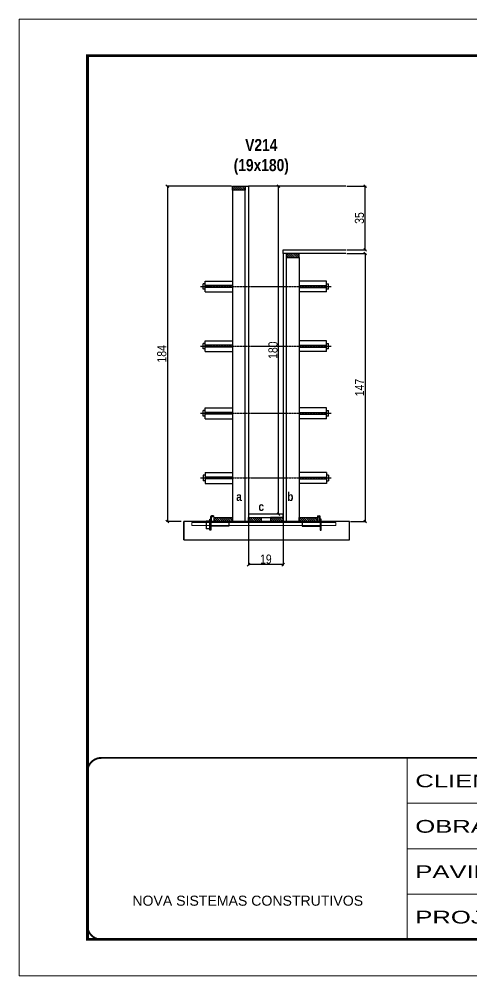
# Model space of a CAD drawing. Extents: x 3309 to 9590, y -2522 to 15424.
# Drawn here: x 6493 to 6990, y 11261 to 12311 of the extents above; entities that cross this region are included whole.
import ezdxf

# ---------------------------------------------------------------- set-up
doc = ezdxf.new("R2010")
doc.units = 0
for name, pattern in [('CONTINUO', [0]), ('DASHED', [0.75, 0.5, -0.25]), ('HIDDEN', [0.375, 0.25, -0.125])]:
    doc.linetypes.add(name, pattern=pattern)
for name, color, linetype in [('barrote', 251, 'Continuous'), ('COTA', 241, 'Continuous'), ('detalhes', 4, 'Continuous'), ('NOMENCLATURA', 7, 'Continuous'), ('Painéis', 200, 'Continuous'), ('presilha', 1, 'Continuous'), ('SARR_2.2x10', 60, 'Continuous'), ('SARR_2.2x7', 40, 'Continuous'), ('SARR_3.5x7', 81, 'Continuous'), ('TENSOR', 3, 'Continuous')]:
    doc.layers.add(name, color=color, linetype=linetype)
for name, color, linetype, lineweight in [('CONCRETO', 251, 'Continuous', 25), ('Folhas', 255, 'Continuous', 9), ('SARRAFO DE PRESSAO', 251, 'DASHED', 9), ('SCO-___-LAJ', 2, 'Continuous', 0)]:
    doc.layers.add(name, color=color, linetype=linetype, lineweight=lineweight)
doc.styles.add('ARIAL', font='arial.ttf')
doc.styles.add('COTA TECNICA 2X', font='techl___.ttf', dxfattribs={"height": 10})
doc.styles.add('TECNICA', font='techb___.ttf', dxfattribs={"height": 10})
doc.styles.add('Tecnologia', font='')
doc.styles.get('Tecnologia').set_extended_font_data('Forgotten Futurist')
doc.dimstyles.new('SECAO', dxfattribs={"dimscale": 0.333333, "dimtxt": 5, "dimasz": 9, "dimexe": 3, "dimexo": 3, "dimgap": 3, "dimtad": 1, "dimdec": 1, "dimlfac": 0.5, "dimzin": 12, "dimdsep": 46, "dimtxsty": 'COTA TECNICA 2X', "dimblk1": 'OBLIQUE', "dimblk2": 'OBLIQUE', "dimsah": 1, "dimcen": 0.9, "dimclrd": 4, "dimclre": 4, "dimclrt": 240, "dimadec": 1, "dimazin": 3, "dimtfac": 1, "dimtdec": 1, "dimtmove": 0, "dimatfit": 3, "dimfxl": 1, "dimtolj": 1, "dimtzin": 12, "dimarcsym": 0})
pattern_1 = [(135, (39980.0945, -111752.7385), (-1.122532015, -1.122532015), [])]

# ---------------------------------------------------------------- blocks, each defined once
blk = doc.blocks.new('9999999999')
at = {"color": 30, "linetype": 'CONTINUO'}
for p, q in [((98564.6, 34230.2), (98564.6, 34429.4)), ((98564.6, 34379.6), (99584, 34379.6)), ((98564.6, 34329.8), (99488, 34329.8)), ((98564.6, 34280), (99488, 34280))]:
    blk.add_line(p, q, dxfattribs=at)
at = {"color": 30, "linetype": 'CONTINUO', "const_width": 2}
blk.add_lwpolyline([(99584, 34230.2), (99584, 34414.4, 0.414214), (99569, 34429.4), (98229, 34429.4, 0.414214), (98214, 34414.4), (98214, 34245.2, 0.414214), (98229, 34230.2), (99584, 34230.2)], format="xyb", dxfattribs=at)
at = {"layer": 'Folhas'}
blk.add_lwpolyline([(98139, 34190.2), (99624, 34190.2), (99624, 35240.2), (98139, 35240.2)], close=True, dxfattribs=at)
at = {"layer": 'Folhas', "color": 30, "const_width": 3}
blk.add_lwpolyline([(98214, 34230.2), (99584, 34230.2), (99584, 35200.2), (98214, 35200.2)], close=True, dxfattribs=at)
at = {"color": 7, "linetype": 'Continuous', "ltscale": 5, "style": 'ARIAL'}
blk.add_text('NOVA SISTEMAS CONSTRUTIVOS', height=11.059, dxfattribs=at).set_placement((98263.2, 34267.2))
at = {"layer": 'Folhas', "color": 7, "style": 'Tecnologia', "width": 1.5}
for s, p in [('CLIENTE:', (98573.7, 34397.2)), ('OBRA:', (98573.7, 34347.3)), ('PAVIMENTO:', (98573.7, 34297.5)), ('PROJETO:', (98573.7, 34247.7))]:
    blk.add_text(s, height=14, dxfattribs=at).set_placement(p)
blk = doc.blocks.new('_Oblique')
at = {"color": 0, "linetype": 'ByBlock', "lineweight": -2}
blk.add_line((-0.5, -0.5), (0.5, 0.5), dxfattribs=at)
blk = doc.blocks.new('*D297')
at = {"layer": 'COTA', "color": 4, "lineweight": -2, "transparency": 16777216}
for p, q in [((6744.6, 11758.4), (6744.6, 11711)), ((6782.6, 11758.4), (6782.6, 11711)), ((6782.6, 11712), (6744.6, 11712))]:
    blk.add_line(p, q, dxfattribs=at)
at = {"layer": 'Defpoints', "color": 0, "transparency": 16777216}
for p in [(6744.6, 11759.4), (6782.6, 11759.4), (6744.6, 11712)]:
    blk.add_point(p, dxfattribs=at)
at = {"layer": 'COTA', "color": 4, "lineweight": -2, "transparency": 16777216, "xscale": 3, "yscale": 3, "zscale": 3, "rotation": 180}
blk.add_blockref('_Oblique', (6744.6, 11712), dxfattribs=at)
at = {"layer": 'COTA', "color": 4, "lineweight": -2, "transparency": 16777216, "xscale": 3, "yscale": 3, "zscale": 3}
blk.add_blockref('_Oblique', (6782.6, 11712), dxfattribs=at)
at = {"layer": 'COTA', "color": 240, "transparency": 16777216, "insert": (6763.6, 11718), "char_height": 10, "attachment_point": 5, "style": 'COTA TECNICA 2X'}
blk.add_mtext('\\A1;19', dxfattribs=at)
blk = doc.blocks.new('PRESILHA METÁLICA 1')
at = {"layer": 'presilha'}
for p, q in [((7.5, 10.6), (7.5, 19.9)), ((12, 21), (8.6, 21)), ((9, 11.6), (9, 18.9)), ((12, 19.5), (9.6, 19.5)), ((12, 21), (12, 19.5)), ((0, 13), (6, 13)), ((0, 13), (0, 0)), ((6, 0), (0, 0)), ((6, 15.5), (7.5, 15.5)), ((6, -2.5), (6, 15.5)), ((6, 13), (6, 0)), ((7.5, 15.5), (7.5, -2.5)), ((37.5, 4.1), (7.5, 4.1)), ((37.5, 11), (9.6, 11)), ((37.5, 11), (37.5, 4.1)), ((7.5, -2.5), (6, -2.5))]:
    blk.add_line(p, q, dxfattribs=at)
for centre, radius, start, end in [((8.6, 19.9), 1.14, 90, 180), ((9.6, 18.9), 0.57, 90, 180), ((9.6, 11.6), 0.57, 180, 270)]:
    blk.add_arc(centre, radius, start, end, dxfattribs=at)
blk = doc.blocks.new('PRESILHA METÁLICA 2')
at = {"layer": 'presilha'}
for p, q in [((-5.2, 23.5), (-5.2, 22)), ((-5.2, 23.5), (-1.9, 23.5)), ((-5.2, 22), (-2.8, 22)), ((-2.2, 14.1), (-2.2, 21.4)), ((0.8, 18), (-0.8, 18)), ((-0.8, 18), (-0.8, 0)), ((-0.8, 14.6), (-0.8, 22.4)), ((0.8, 0), (0.8, 18)), ((-30.8, 13.5), (-30.8, 6.6)), ((-30.8, 13.5), (-2.8, 13.5)), ((-30.8, 6.6), (-0.8, 6.6)), ((-0.8, 0), (0.8, 0))]:
    blk.add_line(p, q, dxfattribs=at)
for centre, radius, start, end in [((-2.8, 21.4), 0.57, 0, 90), ((-1.9, 22.4), 1.14, 0, 90), ((-2.8, 14.1), 0.57, 270, 0)]:
    blk.add_arc(centre, radius, start, end, dxfattribs=at)
blk = doc.blocks.new('*D298')
at = {"layer": 'COTA', "color": 4, "lineweight": -2, "transparency": 16777216}
for p, q in [((6726, 12127.4), (6654.5, 12127.4)), ((6655.5, 12127.4), (6655.5, 11759.4)), ((6670.7, 11759.4), (6654.5, 11759.4))]:
    blk.add_line(p, q, dxfattribs=at)
at = {"layer": 'Defpoints', "color": 0, "transparency": 16777216}
for p in [(6727, 12127.4), (6655.5, 11759.4), (6671.7, 11759.4)]:
    blk.add_point(p, dxfattribs=at)
at = {"layer": 'COTA', "color": 4, "lineweight": -2, "transparency": 16777216, "xscale": 3, "yscale": 3, "zscale": 3}
for p, rotation in [((6655.5, 12127.4), 90), ((6655.5, 11759.4), 270)]:
    blk.add_blockref('_Oblique', p, dxfattribs=dict(at, rotation=rotation))
at = {"layer": 'COTA', "color": 240, "transparency": 16777216, "insert": (6649.4, 11943.4), "char_height": 10, "attachment_point": 5, "rotation": 90, "style": 'COTA TECNICA 2X'}
blk.add_mtext('\\A1;184', dxfattribs=at)
blk = doc.blocks.new('*D299')
at = {"layer": 'COTA', "color": 4, "lineweight": -2, "transparency": 16777216}
for p, q in [((6852.3, 12053.4), (6873.5, 12053.4)), ((6872.5, 12053.4), (6872.5, 11759.4)), ((6856.4, 11759.4), (6873.5, 11759.4))]:
    blk.add_line(p, q, dxfattribs=at)
at = {"layer": 'Defpoints', "color": 0, "transparency": 16777216}
for p in [(6851.3, 12053.4), (6855.4, 11759.4), (6872.5, 11759.4)]:
    blk.add_point(p, dxfattribs=at)
at = {"layer": 'COTA', "color": 4, "lineweight": -2, "transparency": 16777216, "xscale": 3, "yscale": 3, "zscale": 3}
for p, rotation in [((6872.5, 12053.4), 90), ((6872.5, 11759.4), 270)]:
    blk.add_blockref('_Oblique', p, dxfattribs=dict(at, rotation=rotation))
at = {"layer": 'COTA', "color": 240, "transparency": 16777216, "insert": (6866.4, 11906.4), "char_height": 10, "attachment_point": 5, "rotation": 90, "style": 'COTA TECNICA 2X'}
blk.add_mtext('\\A1;147', dxfattribs=at)
blk = doc.blocks.new('*D300')
at = {"layer": 'COTA', "color": 4, "lineweight": -2, "transparency": 16777216}
for p, q in [((6781.6, 12127.4), (6776.5, 12127.4)), ((6777.5, 11767.4), (6777.5, 12127.4)), ((6781.6, 11767.4), (6776.5, 11767.4))]:
    blk.add_line(p, q, dxfattribs=at)
at = {"layer": 'Defpoints', "color": 0, "transparency": 16777216}
for p in [(6777.5, 12127.4), (6782.6, 12127.4), (6782.6, 11767.4)]:
    blk.add_point(p, dxfattribs=at)
at = {"layer": 'COTA', "color": 4, "lineweight": -2, "transparency": 16777216, "xscale": 3, "yscale": 3, "zscale": 3}
for p, rotation in [((6777.5, 12127.4), 90), ((6777.5, 11767.4), 270)]:
    blk.add_blockref('_Oblique', p, dxfattribs=dict(at, rotation=rotation))
at = {"layer": 'COTA', "color": 240, "transparency": 16777216, "insert": (6771.4, 11947.4), "char_height": 10, "attachment_point": 5, "rotation": 90, "style": 'COTA TECNICA 2X'}
blk.add_mtext('\\A1;180', dxfattribs=at)
blk = doc.blocks.new('*D301')
at = {"layer": 'COTA', "color": 4, "lineweight": -2, "transparency": 16777216}
for p, q in [((6852.3, 12127.4), (6873.5, 12127.4)), ((6872.5, 12057.4), (6872.5, 12127.4)), ((6852.3, 12057.4), (6873.5, 12057.4))]:
    blk.add_line(p, q, dxfattribs=at)
at = {"layer": 'Defpoints', "color": 0, "transparency": 16777216}
for p in [(6851.3, 12127.4), (6872.5, 12127.4), (6851.3, 12057.4)]:
    blk.add_point(p, dxfattribs=at)
at = {"layer": 'COTA', "color": 4, "lineweight": -2, "transparency": 16777216, "xscale": 3, "yscale": 3, "zscale": 3}
for p, rotation in [((6872.5, 12127.4), 90), ((6872.5, 12057.4), 270)]:
    blk.add_blockref('_Oblique', p, dxfattribs=dict(at, rotation=rotation))
at = {"layer": 'COTA', "color": 240, "transparency": 16777216, "insert": (6866.3, 12092.4), "char_height": 10, "attachment_point": 5, "rotation": 90, "style": 'COTA TECNICA 2X'}
blk.add_mtext('\\A1;35', dxfattribs=at)

msp = doc.modelspace()

# ---------------------------------------------------------------- hatches: boundary and pattern name
at = {"layer": 'SARR_2.2x10'}
h = msp.add_hatch(dxfattribs=at)
h.set_pattern_fill('ANSI31', color=256, scale=0.5, angle=90)
h.set_pattern_definition([(135, (39900.4945, -111752.7385), (-1.122532015, -1.122532015), [])])
h.paths.add_polyline_path([(6706.96, 11763.83), (6706.96, 11759.43), (6726.96, 11759.43), (6726.96, 11763.83)])
h = msp.add_hatch(dxfattribs=at)
h.set_pattern_fill('ANSI31', color=256, scale=0.5, angle=90)
h.set_pattern_definition([(135, (39993.6945, -111752.7385), (-1.122532015, -1.122532015), [])])
h.paths.add_polyline_path([(6800.16, 11763.83), (6800.16, 11759.43), (6820.16, 11759.43), (6820.16, 11763.83)])
at = {"layer": 'SARR_2.2x7'}
h = msp.add_hatch(dxfattribs=at)
h.set_pattern_fill('ANSI31', color=256, scale=0.5, angle=90)
h.set_pattern_definition([(135, (39914.4945, -111389.1385), (-1.122532015, -1.122532015), [])])
h.paths.add_polyline_path([(6740.96, 12127.43), (6740.96, 12123.03), (6726.96, 12123.03), (6726.96, 12127.43)])
h = msp.add_hatch(dxfattribs=at)
h.set_pattern_fill('ANSI31', color=256, scale=0.5, angle=90)
h.set_pattern_definition([(135, (39894.4945, -111463.1385), (-1.122532015, -1.122532015), [])])
h.paths.add_polyline_path([(6786.16, 12053.43), (6786.16, 12049.03), (6800.16, 12049.03), (6800.16, 12053.43)])
h = msp.add_hatch(dxfattribs=at)
h.set_pattern_fill('ANSI31', color=256, scale=0.5, angle=90)
h.set_pattern_definition(pattern_1)
h.paths.add_polyline_path([(6758.56, 11759.43), (6758.56, 11763.83), (6744.56, 11763.83), (6744.56, 11759.43)])
h = msp.add_hatch(dxfattribs=at)
h.set_pattern_fill('ANSI31', color=256, scale=0.5, angle=90)
h.set_pattern_definition(pattern_1)
h.paths.add_polyline_path([(6768.56, 11763.83), (6768.56, 11759.43), (6782.56, 11759.43), (6782.56, 11763.83)])

# ---------------------------------------------------------------- linework, layer by layer
at = {"ltscale": 3}
for p, q in [((6696.96, 12011.26), (6696.96, 12023.26)), ((6696.96, 12023.26), (6726.96, 12023.26)), ((6830.16, 12023.26), (6800.16, 12023.26)), ((6830.16, 12011.26), (6830.16, 12023.26)), ((6694.96, 12014.26), (6694.96, 12020.26)), ((6696.96, 12020.26), (6694.96, 12020.26)), ((6696.96, 12014.26), (6694.96, 12014.26)), ((6726.96, 12018.26), (6696.96, 12018.26)), ((6726.96, 12016.26), (6696.96, 12016.26)), ((6800.16, 12018.26), (6830.16, 12018.26)), ((6800.16, 12016.26), (6830.16, 12016.26)), ((6830.16, 12020.26), (6832.16, 12020.26)), ((6832.16, 12014.26), (6830.16, 12014.26)), ((6832.16, 12014.26), (6832.16, 12020.26)), ((6696.96, 12011.26), (6726.96, 12011.26)), ((6830.16, 12011.26), (6800.16, 12011.26)), ((6694.96, 11948.76), (6694.96, 11954.76)), ((6696.96, 11954.76), (6694.96, 11954.76)), ((6696.96, 11945.76), (6696.96, 11957.76)), ((6696.96, 11957.76), (6726.96, 11957.76)), ((6726.96, 11952.76), (6696.96, 11952.76)), ((6726.96, 11950.76), (6696.96, 11950.76)), ((6830.16, 11957.76), (6800.16, 11957.76)), ((6800.16, 11952.76), (6830.16, 11952.76)), ((6800.16, 11950.76), (6830.16, 11950.76)), ((6830.16, 11945.76), (6830.16, 11957.76)), ((6830.16, 11954.76), (6832.16, 11954.76)), ((6832.16, 11948.76), (6832.16, 11954.76)), ((6696.96, 11948.76), (6694.96, 11948.76)), ((6696.96, 11945.76), (6726.96, 11945.76)), ((6830.16, 11945.76), (6800.16, 11945.76)), ((6832.16, 11948.76), (6830.16, 11948.76)), ((6694.96, 11875.11), (6694.96, 11881.11)), ((6696.96, 11881.11), (6694.96, 11881.11)), ((6696.96, 11872.11), (6696.96, 11884.11)), ((6696.96, 11884.11), (6726.96, 11884.11)), ((6726.96, 11879.11), (6696.96, 11879.11)), ((6726.96, 11877.11), (6696.96, 11877.11)), ((6830.16, 11884.11), (6800.16, 11884.11)), ((6800.16, 11879.11), (6830.16, 11879.11)), ((6800.16, 11877.11), (6830.16, 11877.11)), ((6830.16, 11872.11), (6830.16, 11884.11)), ((6830.16, 11881.11), (6832.16, 11881.11)), ((6832.16, 11875.11), (6832.16, 11881.11)), ((6696.96, 11875.11), (6694.96, 11875.11)), ((6696.96, 11872.11), (6726.96, 11872.11)), ((6830.16, 11872.11), (6800.16, 11872.11)), ((6832.16, 11875.11), (6830.16, 11875.11)), ((6696.96, 11813.13), (6696.96, 11801.13)), ((6696.96, 11813.13), (6726.96, 11813.13)), ((6830.16, 11813.13), (6800.16, 11813.13)), ((6830.16, 11813.13), (6830.16, 11801.13)), ((6694.96, 11810.13), (6694.96, 11804.13)), ((6696.96, 11810.13), (6694.96, 11810.13)), ((6696.96, 11804.13), (6694.96, 11804.13)), ((6726.96, 11808.13), (6696.96, 11808.13)), ((6726.96, 11806.13), (6696.96, 11806.13)), ((6800.16, 11808.13), (6830.16, 11808.13)), ((6800.16, 11806.13), (6830.16, 11806.13)), ((6832.16, 11810.13), (6830.16, 11810.13)), ((6830.16, 11804.13), (6832.16, 11804.13)), ((6832.16, 11810.13), (6832.16, 11804.13)), ((6696.96, 11801.13), (6726.96, 11801.13)), ((6830.16, 11801.13), (6800.16, 11801.13))]:
    msp.add_line(p, q, dxfattribs=at)
at = {"layer": 'barrote'}
msp.add_lwpolyline([(6673.5, 11739.43), (6855.42, 11739.43), (6855.42, 11759.43), (6673.5, 11759.43)], close=True, dxfattribs=at)
at = {"layer": 'CONCRETO', "linetype": 'Continuous'}
msp.add_line((6851.25, 12127.43), (6744.56, 12127.43), dxfattribs=at)
at = {"layer": 'detalhes', "color": 250}
msp.add_line((6673.5, 11739.43), (6673.5, 11759.43), dxfattribs=at)
at = {"layer": 'Painéis', "linetype": 'Continuous'}
for points in [[(6740.96, 11759.43), (6740.96, 12127.43), (6744.56, 12127.43), (6744.56, 11759.43)], [(6786.16, 11759.43), (6786.16, 12053.43), (6782.56, 12053.43), (6782.56, 11759.43)], [(6782.56, 11767.43), (6744.56, 11767.43), (6744.56, 11763.83), (6782.56, 11763.83)]]:
    msp.add_lwpolyline(points, close=True, dxfattribs=at)
at = {"layer": 'Painéis', "linetype": 'Continuous', "elevation": 0}
msp.add_lwpolyline([(6851.25, 12053.43), (6782.56, 12053.43), (6782.56, 12057.43), (6851.25, 12057.43)], dxfattribs=at)
at = {"layer": 'SARR_2.2x10'}
for points in [[(6706.96, 11763.83), (6726.96, 11763.83), (6726.96, 11759.43), (6706.96, 11759.43)], [(6800.16, 11763.83), (6820.16, 11763.83), (6820.16, 11759.43), (6800.16, 11759.43)]]:
    msp.add_lwpolyline(points, close=True, dxfattribs=at)
at = {"layer": 'SARR_2.2x7', "elevation": 0}
for points in [[(6726.96, 12127.43), (6740.96, 12127.43), (6740.96, 12123.03), (6726.96, 12123.03)], [(6800.16, 12053.43), (6786.16, 12053.43), (6786.16, 12049.03), (6800.16, 12049.03)]]:
    msp.add_lwpolyline(points, close=True, dxfattribs=at)
at = {"layer": 'SARR_2.2x7'}
for points in [[(6744.56, 11763.83), (6758.56, 11763.83), (6758.56, 11759.43), (6744.56, 11759.43)], [(6782.56, 11763.83), (6768.56, 11763.83), (6768.56, 11759.43), (6782.56, 11759.43)]]:
    msp.add_lwpolyline(points, close=True, dxfattribs=at)
at = {"layer": 'SARR_3.5x7'}
for points in [[(6740.96, 12123.03), (6726.96, 12123.03), (6726.96, 11759.43), (6740.96, 11759.43)], [(6786.16, 12049.03), (6800.16, 12049.03), (6800.16, 11759.43), (6786.16, 11759.43)]]:
    msp.add_lwpolyline(points, close=True, dxfattribs=at)
at = {"layer": 'SCO-___-LAJ', "color": 1}
msp.add_lwpolyline([(6682.5, 11758.1), (6840.34, 11758.1), (6840.34, 11754.9), (6682.5, 11754.9)], close=True, dxfattribs=at)
at = {"layer": 'TENSOR', "linetype": 'HIDDEN', "ltscale": 0.5}
for p, q in [((6691.96, 12017.26), (6835.46, 12017.26)), ((6691.96, 11951.76), (6835.46, 11951.76)), ((6691.96, 11878.11), (6835.46, 11878.11)), ((6691.96, 11807.13), (6835.46, 11807.13))]:
    msp.add_line(p, q, dxfattribs=at)

# ---------------------------------------------------------------- block references
at = {"layer": 'presilha', "xscale": 0.6666666666666666, "yscale": 0.6666666666666666, "zscale": 0.6666666666666666}
for name, p in [('PRESILHA METÁLICA 1', (6698.09, 11751.46)), ('PRESILHA METÁLICA 2', (6823.83, 11749.8))]:
    msp.add_blockref(name, p, dxfattribs=at)
at = {"layer": 'SARRAFO DE PRESSAO', "color": 6, "linetype": 'ByBlock'}
msp.add_blockref('9999999999', (-91646.11, -22929.5), dxfattribs=at)

# ---------------------------------------------------------------- texts
at = {"layer": 'detalhes', "style": 'TECNICA'}
for s, p in [('b', (6787.06, 11781.86)), ('a', (6731.08, 11781.87)), ('c', (6755.45, 11770.9))]:
    msp.add_text(s, height=9.6, dxfattribs=at).set_placement(p)
at = {"layer": 'NOMENCLATURA', "insert": (6758.56, 12179.13), "char_height": 13.2, "attachment_point": 2, "style": 'TECNICA'}
msp.add_mtext_dynamic_manual_height_columns('V214\\P(19x180)', width=300.2766, gutter_width=1, heights=[0], dxfattribs=at)

# ---------------------------------------------------------------- dimensions: what is measured, and where the dimension line sits
at = {"layer": 'COTA'}
for base, p1, p2, picture, middle in [((6655.51, 11759.43, 0), (6726.96, 12127.43), (6671.74, 11759.43, 0), '*D298', (6649.41, 11943.43, 0)), ((6777.48, 12127.43), (6782.56, 11767.43), (6782.56, 12127.43), '*D300', (6771.36, 11947.43)), ((6872.47, 12127.43), (6851.25, 12057.43), (6851.25, 12127.43), '*D301', (6866.25, 12092.43)), ((6872.47, 11759.43, 0), (6851.25, 12053.43), (6855.37, 11759.43, 0), '*D299', (6866.4, 11906.43, 0))]:
    dim = msp.add_linear_dim(base=base, p1=p1, p2=p2, angle=90, dimstyle='SECAO', dxfattribs=at)
    dim.commit()
    dim.dimension.update_dxf_attribs({"geometry": picture, "text_midpoint": middle})
dim = msp.add_linear_dim(base=(6744.56, 11711.96), p1=(6782.56, 11759.43), p2=(6744.56, 11759.43), angle=180, dimstyle='SECAO', dxfattribs=at)
dim.commit()
dim.dimension.update_dxf_attribs({"geometry": '*D297', "text_midpoint": (6763.56, 11711.96), "dimtype": 160})

doc.saveas('drawing.dxf')
